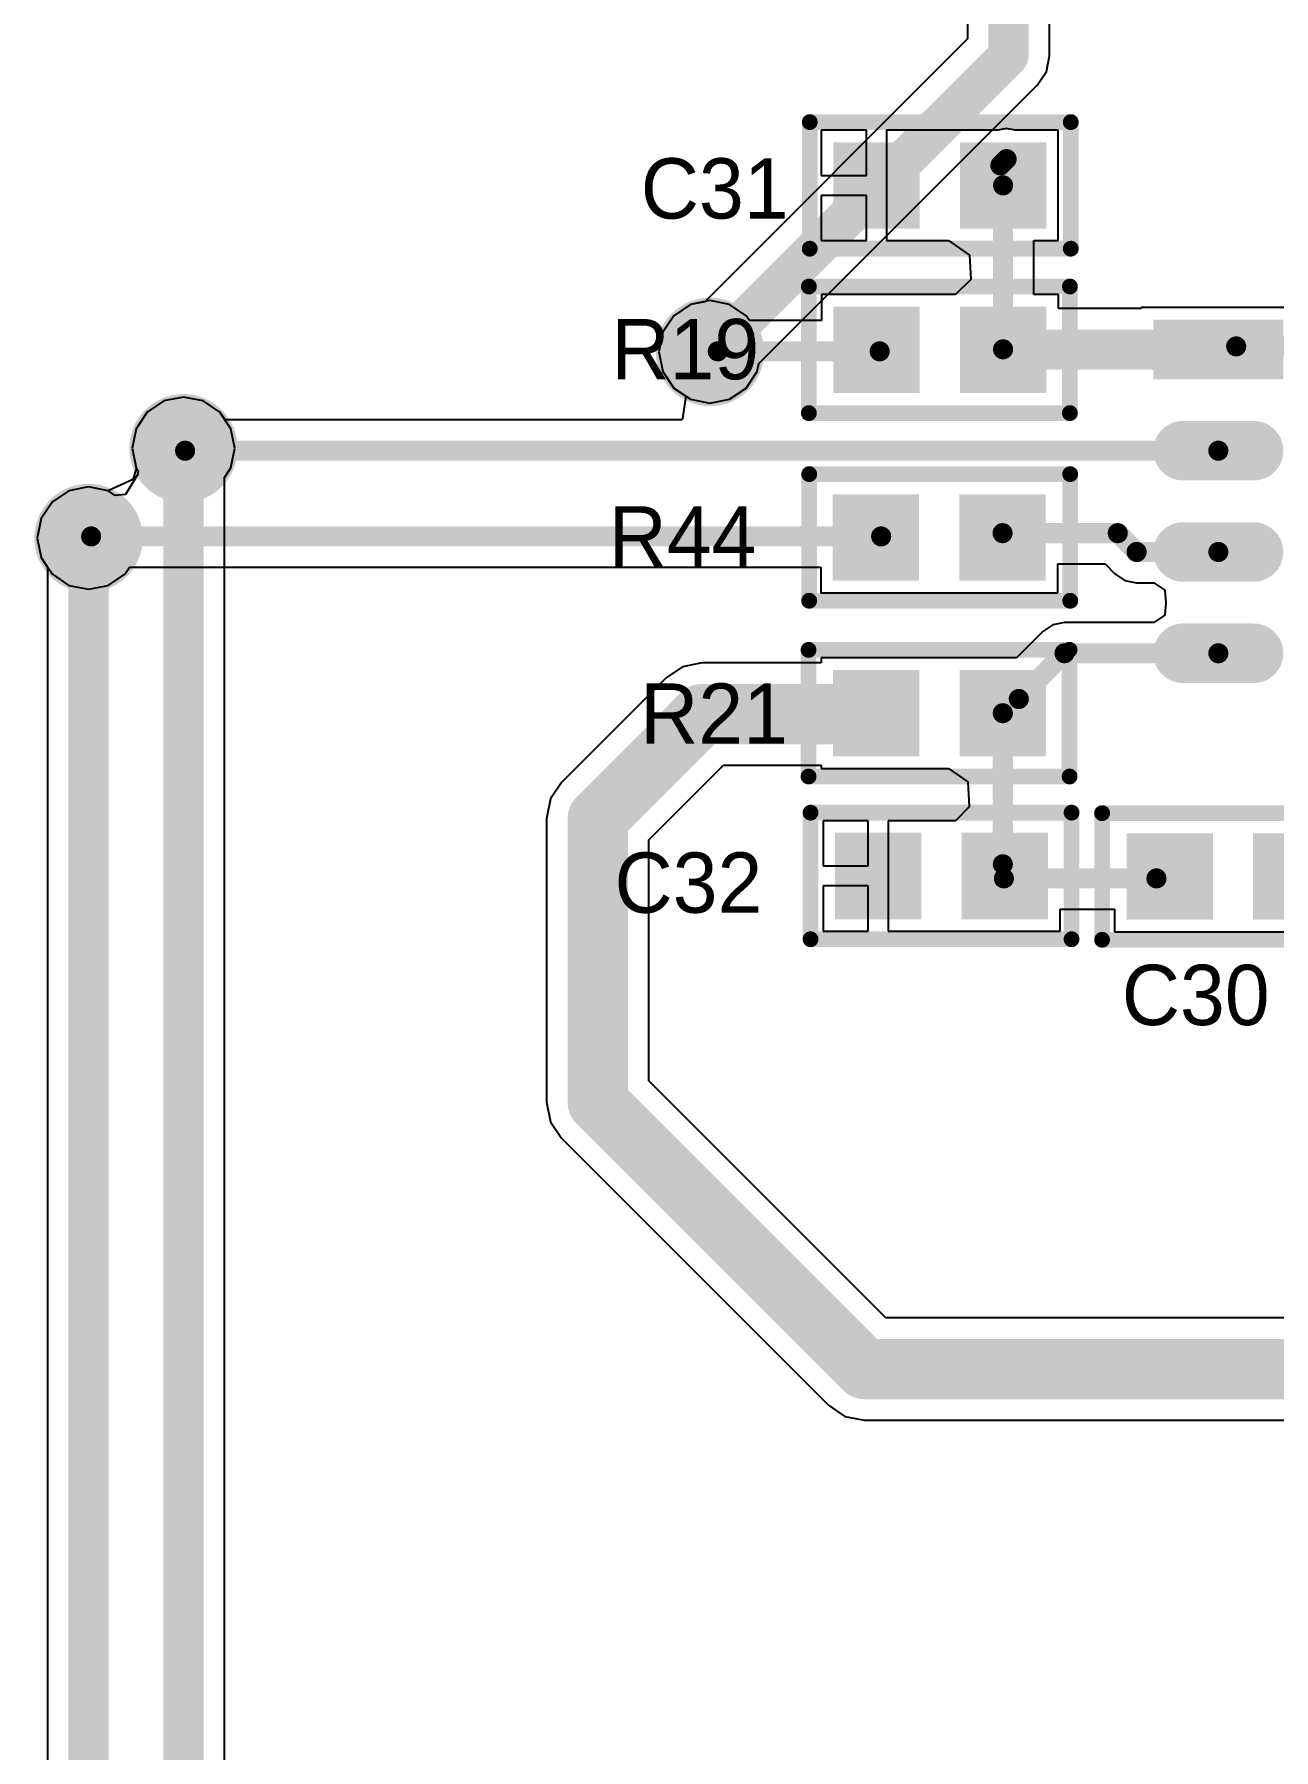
# Model space of a CAD drawing. Header units: millimetres. Extents: x 6.83 to 16.18, y 4.59 to 12.3.
# Drawn here: x 7.528 to 8.145, y 8.286 to 9.139 of the extents above; entities that cross this region are included whole.
import ezdxf

# ---------------------------------------------------------------- set-up
doc = ezdxf.new("R2010")
doc.units = ezdxf.units.MM
doc.header["$MEASUREMENT"] = 0
for name, color, linetype in [('BottomLayer', 5, 'Continuous'), ('BottomSolder', 6, 'Continuous'), ('InternalPlane1', 76, 'Continuous'), ('InternalPlane2', 16, 'Continuous'), ('MultiLayer', 9, 'Continuous'), ('TopLayer', 1, 'Continuous'), ('TopOverlay', 2, 'Continuous'), ('TopPaste', 8, 'Continuous'), ('TopSolder', 216, 'Continuous'), ('ViaHoleLayer', 16, 'Continuous')]:
    doc.layers.add(name, color=color, linetype=linetype)

# ---------------------------------------------------------------- blocks, each defined once
blk = doc.blocks.new('0603_71')
at = {"layer": 'TopLayer'}
for points in [[(0.02175, -0.04726), (0.02175, -0.01226), (-0.01325, -0.04726), (-0.01325, -0.01226)], [(0.02175, -0.11026), (0.02175, -0.07526), (-0.01325, -0.11026), (-0.01325, -0.07526)]]:
    blk.add_solid(points, dxfattribs=at)
at = {"layer": 'TopOverlay', "const_width": 0.00787}
for points in [[(-0.02724, -0.12598), (-0.02724, 0.00394)], [(0.03575, 0.00394), (-0.02724, 0.00394)], [(0.03575, -0.12598), (0.03575, 0.00394)], [(0.03575, -0.12598), (-0.02724, -0.12598)]]:
    blk.add_lwpolyline(points, dxfattribs=at)
at = {"layer": 'TopOverlay', "const_width": 0.00394}
for points in [[(-0.02921, 0.00394, 1), (-0.02528, 0.00394, 1)], [(-0.02921, 0.00394, 1), (-0.02528, 0.00394, 1)], [(0.03378, 0.00394, 1), (0.03772, 0.00394, 1)], [(0.03378, 0.00394, 1), (0.03772, 0.00394, 1)], [(-0.02921, -0.12598, 1), (-0.02528, -0.12598, 1)], [(-0.02921, -0.12598, 1), (-0.02528, -0.12598, 1)], [(0.03378, -0.12598, 1), (0.03772, -0.12598, 1)], [(0.03378, -0.12598, 1), (0.03772, -0.12598, 1)]]:
    blk.add_lwpolyline(points, format="xyb", close=True, dxfattribs=at)
at = {"layer": 'TopPaste'}
for points in [[(0.02175, -0.04726), (0.02175, -0.01226), (-0.01325, -0.04726), (-0.01325, -0.01226)], [(0.02175, -0.11026), (0.02175, -0.07526), (-0.01325, -0.11026), (-0.01325, -0.07526)]]:
    blk.add_solid(points, dxfattribs=at)
at = {"layer": 'TopSolder'}
for points in [[(0.02575, -0.05126), (0.02575, -0.00826), (-0.01725, -0.05126), (-0.01725, -0.00826)], [(0.02575, -0.11426), (0.02575, -0.07126), (-0.01725, -0.11426), (-0.01725, -0.07126)]]:
    blk.add_solid(points, dxfattribs=at)
blk = doc.blocks.new('SO_8N_133')
at = {"layer": 'TopLayer', "const_width": 0.02165}
for points in [[(0.07605, 0.13), (0.04102, 0.13)], [(-0.14048, 0.07961), (-0.17552, 0.07961)], [(0.07605, 0.07961), (0.04102, 0.07961)], [(-0.14048, 0.02921), (-0.17552, 0.02921)], [(0.07605, 0.02921), (0.04102, 0.02921)], [(-0.14048, -0.02118), (-0.17552, -0.02118)], [(0.07605, -0.02118), (0.04102, -0.02118)]]:
    blk.add_lwpolyline(points, dxfattribs=at)
at = {"layer": 'TopLayer', "const_width": 0.01083}
for points in [[(0.0356, 0.13, 1), (0.04643, 0.13, 1)], [(0.07064, 0.13, 1), (0.08147, 0.13, 1)], [(-0.18093, 0.07961, 1), (-0.17011, 0.07961, 1)], [(-0.14589, 0.07961, 1), (-0.13507, 0.07961, 1)], [(0.0356, 0.07961, 1), (0.04643, 0.07961, 1)], [(0.07064, 0.07961, 1), (0.08147, 0.07961, 1)], [(-0.18093, 0.02921, 1), (-0.17011, 0.02921, 1)], [(-0.14589, 0.02921, 1), (-0.13507, 0.02921, 1)], [(0.0356, 0.02921, 1), (0.04643, 0.02921, 1)], [(0.07064, 0.02921, 1), (0.08147, 0.02921, 1)], [(-0.18093, -0.02118, 1), (-0.17011, -0.02118, 1)], [(-0.14589, -0.02118, 1), (-0.13507, -0.02118, 1)], [(0.0356, -0.02118, 1), (0.04643, -0.02118, 1)], [(0.07064, -0.02118, 1), (0.08147, -0.02118, 1)]]:
    blk.add_lwpolyline(points, format="xyb", close=True, dxfattribs=at)
at = {"layer": 'TopLayer'}
blk.add_solid([(-0.18635, 0.11917), (-0.12965, 0.11917), (-0.18635, 0.14083), (-0.12965, 0.14083)], dxfattribs=at)
at = {"layer": 'TopOverlay', "const_width": 0.00787}
for points in [[(-0.09678, -0.04638), (-0.09678, 0.1552)], [(-0.09678, 0.1552), (-0.06233, 0.1552)], [(-0.03713, 0.1552), (-0.00268, 0.1552)], [(-0.00268, -0.04638), (-0.00268, 0.1552)], [(-0.09678, -0.04638), (-0.00268, -0.04638)]]:
    blk.add_lwpolyline(points, dxfattribs=at)
at = {"layer": 'TopOverlay', "const_width": 0.00394}
for points in [[(-0.09875, 0.1552, 1), (-0.09481, 0.1552, 1)], [(-0.09875, 0.1552, 1), (-0.09481, 0.1552, 1)], [(-0.0643, 0.1552, 1), (-0.06036, 0.1552, 1)], [(-0.0643, 0.1552, 1), (-0.06036, 0.1552, 1)], [(-0.0391, 0.1552, 1), (-0.03517, 0.1552, 1)], [(-0.0391, 0.1552, 1), (-0.03517, 0.1552, 1)], [(-0.00465, 0.1552, 1), (-0.00072, 0.1552, 1)], [(-0.00465, 0.1552, 1), (-0.00072, 0.1552, 1)], [(-0.09875, -0.04638, 1), (-0.09481, -0.04638, 1)], [(-0.09875, -0.04638, 1), (-0.09481, -0.04638, 1)], [(-0.00465, -0.04638, 1), (-0.00072, -0.04638, 1)], [(-0.00465, -0.04638, 1), (-0.00072, -0.04638, 1)]]:
    blk.add_lwpolyline(points, format="xyb", close=True, dxfattribs=at)
at = {"layer": 'TopOverlay', "const_width": 0.00787}
blk.add_lwpolyline([(-0.03713, 0.1552, -1), (-0.06233, 0.1552)], format="xyb", dxfattribs=at)
at = {"layer": 'TopPaste', "const_width": 0.02165}
for points in [[(0.07605, 0.13), (0.04102, 0.13)], [(-0.14048, 0.07961), (-0.17552, 0.07961)], [(0.07605, 0.07961), (0.04102, 0.07961)], [(-0.14048, 0.02921), (-0.17552, 0.02921)], [(0.07605, 0.02921), (0.04102, 0.02921)], [(-0.14048, -0.02118), (-0.17552, -0.02118)], [(0.07605, -0.02118), (0.04102, -0.02118)]]:
    blk.add_lwpolyline(points, dxfattribs=at)
at = {"layer": 'TopPaste', "const_width": 0.01083}
for points in [[(0.0356, 0.13, 1), (0.04643, 0.13, 1)], [(0.07064, 0.13, 1), (0.08147, 0.13, 1)], [(-0.18093, 0.07961, 1), (-0.17011, 0.07961, 1)], [(-0.14589, 0.07961, 1), (-0.13507, 0.07961, 1)], [(0.0356, 0.07961, 1), (0.04643, 0.07961, 1)], [(0.07064, 0.07961, 1), (0.08147, 0.07961, 1)], [(-0.18093, 0.02921, 1), (-0.17011, 0.02921, 1)], [(-0.14589, 0.02921, 1), (-0.13507, 0.02921, 1)], [(0.0356, 0.02921, 1), (0.04643, 0.02921, 1)], [(0.07064, 0.02921, 1), (0.08147, 0.02921, 1)], [(-0.18093, -0.02118, 1), (-0.17011, -0.02118, 1)], [(-0.14589, -0.02118, 1), (-0.13507, -0.02118, 1)], [(0.0356, -0.02118, 1), (0.04643, -0.02118, 1)], [(0.07064, -0.02118, 1), (0.08147, -0.02118, 1)]]:
    blk.add_lwpolyline(points, format="xyb", close=True, dxfattribs=at)
at = {"layer": 'TopPaste'}
blk.add_solid([(-0.18635, 0.11917), (-0.12965, 0.11917), (-0.18635, 0.14083), (-0.12965, 0.14083)], dxfattribs=at)
at = {"layer": 'TopSolder', "const_width": 0.02965}
for points in [[(0.07605, 0.13), (0.04102, 0.13)], [(-0.14048, 0.07961), (-0.17552, 0.07961)], [(0.07605, 0.07961), (0.04102, 0.07961)], [(-0.14048, 0.02921), (-0.17552, 0.02921)], [(0.07605, 0.02921), (0.04102, 0.02921)], [(-0.14048, -0.02118), (-0.17552, -0.02118)], [(0.07605, -0.02118), (0.04102, -0.02118)]]:
    blk.add_lwpolyline(points, dxfattribs=at)
at = {"layer": 'TopSolder', "const_width": 0.01483}
for points in [[(0.0336, 0.13, 1), (0.04843, 0.13, 1)], [(0.06864, 0.13, 1), (0.08347, 0.13, 1)], [(-0.18293, 0.07961, 1), (-0.16811, 0.07961, 1)], [(-0.14789, 0.07961, 1), (-0.13307, 0.07961, 1)], [(0.0336, 0.07961, 1), (0.04843, 0.07961, 1)], [(0.06864, 0.07961, 1), (0.08347, 0.07961, 1)], [(-0.18293, 0.02921, 1), (-0.16811, 0.02921, 1)], [(-0.14789, 0.02921, 1), (-0.13307, 0.02921, 1)], [(0.0336, 0.02921, 1), (0.04843, 0.02921, 1)], [(0.06864, 0.02921, 1), (0.08347, 0.02921, 1)], [(-0.18293, -0.02118, 1), (-0.16811, -0.02118, 1)], [(-0.14789, -0.02118, 1), (-0.13307, -0.02118, 1)], [(0.0336, -0.02118, 1), (0.04843, -0.02118, 1)], [(0.06864, -0.02118, 1), (0.08347, -0.02118, 1)]]:
    blk.add_lwpolyline(points, format="xyb", close=True, dxfattribs=at)
at = {"layer": 'TopSolder'}
blk.add_solid([(-0.19035, 0.11517), (-0.12565, 0.11517), (-0.19035, 0.14483), (-0.12565, 0.14483)], dxfattribs=at)
blk = doc.blocks.new('0603_141')
at = {"layer": 'TopLayer'}
for points in [[(0.02175, -0.04726), (0.02175, -0.01226), (-0.01325, -0.04726), (-0.01325, -0.01226)], [(0.02175, -0.11026), (0.02175, -0.07526), (-0.01325, -0.11026), (-0.01325, -0.07526)]]:
    blk.add_solid(points, dxfattribs=at)
at = {"layer": 'TopOverlay', "const_width": 0.00787}
for points in [[(-0.02724, 0.00394), (-0.02724, -0.12598)], [(-0.02724, 0.00394), (0.03575, 0.00394)], [(0.03575, 0.00394), (0.03575, -0.12598)], [(-0.02724, -0.12598), (0.03575, -0.12598)]]:
    blk.add_lwpolyline(points, dxfattribs=at)
at = {"layer": 'TopOverlay', "const_width": 0.00394}
for points in [[(-0.02921, 0.00394, 1), (-0.02528, 0.00394, 1)], [(-0.02921, 0.00394, 1), (-0.02528, 0.00394, 1)], [(0.03378, 0.00394, 1), (0.03772, 0.00394, 1)], [(0.03378, 0.00394, 1), (0.03772, 0.00394, 1)], [(-0.02921, -0.12598, 1), (-0.02528, -0.12598, 1)], [(-0.02921, -0.12598, 1), (-0.02528, -0.12598, 1)], [(0.03378, -0.12598, 1), (0.03772, -0.12598, 1)], [(0.03378, -0.12598, 1), (0.03772, -0.12598, 1)]]:
    blk.add_lwpolyline(points, format="xyb", close=True, dxfattribs=at)
at = {"layer": 'TopPaste'}
for points in [[(0.02175, -0.04726), (0.02175, -0.01226), (-0.01325, -0.04726), (-0.01325, -0.01226)], [(0.02175, -0.11026), (0.02175, -0.07526), (-0.01325, -0.11026), (-0.01325, -0.07526)]]:
    blk.add_solid(points, dxfattribs=at)
at = {"layer": 'TopSolder'}
for points in [[(0.02575, -0.05126), (0.02575, -0.00826), (-0.01725, -0.05126), (-0.01725, -0.00826)], [(0.02575, -0.11426), (0.02575, -0.07126), (-0.01725, -0.11426), (-0.01725, -0.07126)]]:
    blk.add_solid(points, dxfattribs=at)
blk = doc.blocks.new('0603_142')
at = {"layer": 'TopLayer'}
for points in [[(0.02175, -0.04726), (0.02175, -0.01226), (-0.01325, -0.04726), (-0.01325, -0.01226)], [(0.02175, -0.11026), (0.02175, -0.07526), (-0.01325, -0.11026), (-0.01325, -0.07526)]]:
    blk.add_solid(points, dxfattribs=at)
at = {"layer": 'TopOverlay', "const_width": 0.00787}
for points in [[(-0.02724, 0.00394), (-0.02724, -0.12598)], [(-0.02724, 0.00394), (0.03575, 0.00394)], [(0.03575, 0.00394), (0.03575, -0.12598)], [(-0.02724, -0.12598), (0.03575, -0.12598)]]:
    blk.add_lwpolyline(points, dxfattribs=at)
at = {"layer": 'TopOverlay', "const_width": 0.00394}
for points in [[(-0.02921, 0.00394, 1), (-0.02528, 0.00394, 1)], [(-0.02921, 0.00394, 1), (-0.02528, 0.00394, 1)], [(0.03378, 0.00394, 1), (0.03772, 0.00394, 1)], [(0.03378, 0.00394, 1), (0.03772, 0.00394, 1)], [(-0.02921, -0.12598, 1), (-0.02528, -0.12598, 1)], [(-0.02921, -0.12598, 1), (-0.02528, -0.12598, 1)], [(0.03378, -0.12598, 1), (0.03772, -0.12598, 1)], [(0.03378, -0.12598, 1), (0.03772, -0.12598, 1)]]:
    blk.add_lwpolyline(points, format="xyb", close=True, dxfattribs=at)
at = {"layer": 'TopPaste'}
for points in [[(0.02175, -0.04726), (0.02175, -0.01226), (-0.01325, -0.04726), (-0.01325, -0.01226)], [(0.02175, -0.11026), (0.02175, -0.07526), (-0.01325, -0.11026), (-0.01325, -0.07526)]]:
    blk.add_solid(points, dxfattribs=at)
at = {"layer": 'TopSolder'}
for points in [[(0.02575, -0.05126), (0.02575, -0.00826), (-0.01725, -0.05126), (-0.01725, -0.00826)], [(0.02575, -0.11426), (0.02575, -0.07126), (-0.01725, -0.11426), (-0.01725, -0.07126)]]:
    blk.add_solid(points, dxfattribs=at)
blk = doc.blocks.new('0603_190')
at = {"layer": 'TopLayer'}
for points in [[(0.02175, -0.04726), (0.02175, -0.01226), (-0.01325, -0.04726), (-0.01325, -0.01226)], [(0.02175, -0.11026), (0.02175, -0.07526), (-0.01325, -0.11026), (-0.01325, -0.07526)]]:
    blk.add_solid(points, dxfattribs=at)
at = {"layer": 'TopOverlay', "const_width": 0.00787}
for points in [[(-0.02724, 0.00394), (-0.02724, -0.12598)], [(-0.02724, 0.00394), (0.03575, 0.00394)], [(0.03575, 0.00394), (0.03575, -0.12598)], [(-0.02724, -0.12598), (0.03575, -0.12598)]]:
    blk.add_lwpolyline(points, dxfattribs=at)
at = {"layer": 'TopOverlay', "const_width": 0.00394}
for points in [[(-0.02921, 0.00394, 1), (-0.02528, 0.00394, 1)], [(-0.02921, 0.00394, 1), (-0.02528, 0.00394, 1)], [(0.03378, 0.00394, 1), (0.03772, 0.00394, 1)], [(0.03378, 0.00394, 1), (0.03772, 0.00394, 1)], [(-0.02921, -0.12598, 1), (-0.02528, -0.12598, 1)], [(-0.02921, -0.12598, 1), (-0.02528, -0.12598, 1)], [(0.03378, -0.12598, 1), (0.03772, -0.12598, 1)], [(0.03378, -0.12598, 1), (0.03772, -0.12598, 1)]]:
    blk.add_lwpolyline(points, format="xyb", close=True, dxfattribs=at)
at = {"layer": 'TopPaste'}
for points in [[(0.02175, -0.04726), (0.02175, -0.01226), (-0.01325, -0.04726), (-0.01325, -0.01226)], [(0.02175, -0.11026), (0.02175, -0.07526), (-0.01325, -0.11026), (-0.01325, -0.07526)]]:
    blk.add_solid(points, dxfattribs=at)
at = {"layer": 'TopSolder'}
for points in [[(0.02575, -0.05126), (0.02575, -0.00826), (-0.01725, -0.05126), (-0.01725, -0.00826)], [(0.02575, -0.11426), (0.02575, -0.07126), (-0.01725, -0.11426), (-0.01725, -0.07126)]]:
    blk.add_solid(points, dxfattribs=at)
blk = doc.blocks.new('0603_191')
at = {"layer": 'TopLayer'}
for points in [[(0.02175, -0.04726), (0.02175, -0.01226), (-0.01325, -0.04726), (-0.01325, -0.01226)], [(0.02175, -0.11026), (0.02175, -0.07526), (-0.01325, -0.11026), (-0.01325, -0.07526)]]:
    blk.add_solid(points, dxfattribs=at)
at = {"layer": 'TopOverlay', "const_width": 0.00787}
for points in [[(-0.02724, -0.12598), (-0.02724, 0.00394)], [(0.03575, 0.00394), (-0.02724, 0.00394)], [(0.03575, -0.12598), (0.03575, 0.00394)], [(0.03575, -0.12598), (-0.02724, -0.12598)]]:
    blk.add_lwpolyline(points, dxfattribs=at)
at = {"layer": 'TopOverlay', "const_width": 0.00394}
for points in [[(-0.02921, 0.00394, 1), (-0.02528, 0.00394, 1)], [(-0.02921, 0.00394, 1), (-0.02528, 0.00394, 1)], [(0.03378, 0.00394, 1), (0.03772, 0.00394, 1)], [(0.03378, 0.00394, 1), (0.03772, 0.00394, 1)], [(-0.02921, -0.12598, 1), (-0.02528, -0.12598, 1)], [(-0.02921, -0.12598, 1), (-0.02528, -0.12598, 1)], [(0.03378, -0.12598, 1), (0.03772, -0.12598, 1)], [(0.03378, -0.12598, 1), (0.03772, -0.12598, 1)]]:
    blk.add_lwpolyline(points, format="xyb", close=True, dxfattribs=at)
at = {"layer": 'TopPaste'}
for points in [[(0.02175, -0.04726), (0.02175, -0.01226), (-0.01325, -0.04726), (-0.01325, -0.01226)], [(0.02175, -0.11026), (0.02175, -0.07526), (-0.01325, -0.11026), (-0.01325, -0.07526)]]:
    blk.add_solid(points, dxfattribs=at)
at = {"layer": 'TopSolder'}
for points in [[(0.02575, -0.05126), (0.02575, -0.00826), (-0.01725, -0.05126), (-0.01725, -0.00826)], [(0.02575, -0.11426), (0.02575, -0.07126), (-0.01725, -0.11426), (-0.01725, -0.07126)]]:
    blk.add_solid(points, dxfattribs=at)
blk = doc.blocks.new('0603_192')
at = {"layer": 'TopLayer'}
for points in [[(0.02175, -0.04726), (0.02175, -0.01226), (-0.01325, -0.04726), (-0.01325, -0.01226)], [(0.02175, -0.11026), (0.02175, -0.07526), (-0.01325, -0.11026), (-0.01325, -0.07526)]]:
    blk.add_solid(points, dxfattribs=at)
at = {"layer": 'TopOverlay', "const_width": 0.00787}
for points in [[(-0.02724, 0.00394), (-0.02724, -0.12598)], [(-0.02724, 0.00394), (0.03575, 0.00394)], [(0.03575, 0.00394), (0.03575, -0.12598)], [(-0.02724, -0.12598), (0.03575, -0.12598)]]:
    blk.add_lwpolyline(points, dxfattribs=at)
at = {"layer": 'TopOverlay', "const_width": 0.00394}
for points in [[(-0.02921, 0.00394, 1), (-0.02528, 0.00394, 1)], [(-0.02921, 0.00394, 1), (-0.02528, 0.00394, 1)], [(0.03378, 0.00394, 1), (0.03772, 0.00394, 1)], [(0.03378, 0.00394, 1), (0.03772, 0.00394, 1)], [(-0.02921, -0.12598, 1), (-0.02528, -0.12598, 1)], [(-0.02921, -0.12598, 1), (-0.02528, -0.12598, 1)], [(0.03378, -0.12598, 1), (0.03772, -0.12598, 1)], [(0.03378, -0.12598, 1), (0.03772, -0.12598, 1)]]:
    blk.add_lwpolyline(points, format="xyb", close=True, dxfattribs=at)
at = {"layer": 'TopPaste'}
for points in [[(0.02175, -0.04726), (0.02175, -0.01226), (-0.01325, -0.04726), (-0.01325, -0.01226)], [(0.02175, -0.11026), (0.02175, -0.07526), (-0.01325, -0.11026), (-0.01325, -0.07526)]]:
    blk.add_solid(points, dxfattribs=at)
at = {"layer": 'TopSolder'}
for points in [[(0.02575, -0.05126), (0.02575, -0.00826), (-0.01725, -0.05126), (-0.01725, -0.00826)], [(0.02575, -0.11426), (0.02575, -0.07126), (-0.01725, -0.11426), (-0.01725, -0.07126)]]:
    blk.add_solid(points, dxfattribs=at)

msp = doc.modelspace()

# ---------------------------------------------------------------- linework, layer by layer
at = {"layer": 'BottomLayer'}
for p, q in [((7.99226, 9.5237), (7.99226, 9.13704)), ((8.03304, 9.12859), (8.03304, 9.5237)), ((7.99226, 9.13704), (7.86148, 9.00625)), ((8.03149, 9.12079), (8.03304, 9.12859)), ((8.02707, 9.11417), (8.03149, 9.12079)), ((7.88841, 8.97551), (8.02707, 9.11417)), ((7.85431, 9.00483), (7.84604, 8.9993)), ((7.86148, 9.00625), (7.85431, 9.00483)), ((7.84604, 8.9993), (7.84052, 8.99103)), ((7.84052, 8.99103), (7.83858, 8.98128)), ((7.83858, 8.98128), (7.84052, 8.97153)), ((7.84052, 8.97153), (7.84604, 8.96326)), ((7.88209, 8.96326), (7.88762, 8.97153)), ((7.88762, 8.97153), (7.88841, 8.97551)), ((7.84604, 8.96326), (7.85431, 8.95773)), ((7.87382, 8.95773), (7.88209, 8.96326)), ((7.59226, 8.95687), (7.584, 8.95134)), ((7.60202, 8.95881), (7.59226, 8.95687)), ((7.61177, 8.95687), (7.60202, 8.95881)), ((7.62004, 8.95134), (7.61177, 8.95687)), ((7.85431, 8.95773), (7.86407, 8.95579)), ((7.86407, 8.95579), (7.87382, 8.95773)), ((7.584, 8.95134), (7.57847, 8.94307)), ((7.62557, 8.94307), (7.62004, 8.95134)), ((7.57847, 8.94307), (7.57653, 8.93332)), ((7.62751, 8.93332), (7.62557, 8.94307)), ((7.57653, 8.93332), (7.57847, 8.92357)), ((7.62557, 8.92357), (7.62751, 8.93332)), ((7.57862, 8.92335), (7.57686, 8.91776)), ((7.57847, 8.92357), (7.57862, 8.92335)), ((7.62241, 8.91884), (7.62557, 8.92357)), ((7.545, 8.91221), (7.53673, 8.90669)), ((7.55475, 8.91415), (7.545, 8.91221)), ((7.56451, 8.91221), (7.55475, 8.91415)), ((7.57686, 8.91776), (7.56451, 8.91221)), ((7.62241, 7.76395), (7.62241, 8.91884)), ((7.53673, 8.90669), (7.5312, 8.89842)), ((7.5312, 8.89842), (7.52926, 8.88866)), ((7.52926, 8.88866), (7.5312, 8.87891)), ((7.5312, 8.87891), (7.53436, 8.87418)), ((7.53436, 8.87418), (7.53436, 6.40373))]:
    msp.add_line(p, q, dxfattribs=at)
at = {"layer": 'BottomLayer', "const_width": 0.02}
for points in [[(8.01265, 9.12859), (8.01265, 9.55788)], [(7.86628, 8.98222), (8.01265, 9.12859)], [(7.60202, 6.28046), (7.60202, 8.93332)], [(7.55475, 6.38981), (7.55475, 8.88866)]]:
    msp.add_lwpolyline(points, dxfattribs=at)
at = {"layer": 'BottomLayer'}
for points, const_width in [([(8.00765, 9.12859, 1), (8.01765, 9.12859, 1)], 0.01), ([(8.00765, 9.12859, 1), (8.01765, 9.12859, 1)], 0.01), ([(7.85657, 8.98128, 1), (7.87157, 8.98128, 1)], 0.015), ([(7.86128, 8.98222, 1), (7.87128, 8.98222, 1)], 0.01), ([(7.59452, 8.93332, 1), (7.60952, 8.93332, 1)], 0.015), ([(7.59702, 8.93332, 1), (7.60702, 8.93332, 1)], 0.01), ([(7.54725, 8.88866, 1), (7.56225, 8.88866, 1)], 0.015), ([(7.54975, 8.88866, 1), (7.55975, 8.88866, 1)], 0.01)]:
    msp.add_lwpolyline(points, format="xyb", close=True, dxfattribs=dict(at, const_width=const_width))
at = {"layer": 'BottomSolder', "const_width": 0.019}
for points in [[(7.85457, 8.98128, 1), (7.87357, 8.98128, 1)], [(7.59252, 8.93332, 1), (7.61152, 8.93332, 1)], [(7.54525, 8.88866, 1), (7.56425, 8.88866, 1)]]:
    msp.add_lwpolyline(points, format="xyb", close=True, dxfattribs=at)
at = {"layer": 'InternalPlane1', "const_width": 0.027}
for points in [[(7.85057, 8.98128, 1), (7.87757, 8.98128, 1)], [(7.58852, 8.93332, 1), (7.61552, 8.93332, 1)], [(7.54125, 8.88866, 1), (7.56825, 8.88866, 1)]]:
    msp.add_lwpolyline(points, format="xyb", close=True, dxfattribs=at)
at = {"layer": 'InternalPlane2', "const_width": 0.027}
for points in [[(7.85057, 8.98128, 1), (7.87757, 8.98128, 1)], [(7.58852, 8.93332, 1), (7.61552, 8.93332, 1)], [(7.54125, 8.88866, 1), (7.56825, 8.88866, 1)]]:
    msp.add_lwpolyline(points, format="xyb", close=True, dxfattribs=at)
at = {"layer": 'MultiLayer', "const_width": 0.015}
for points in [[(7.85657, 8.98128, 1), (7.87157, 8.98128, 1)], [(7.59452, 8.93332, 1), (7.60952, 8.93332, 1)], [(7.54725, 8.88866, 1), (7.56225, 8.88866, 1)]]:
    msp.add_lwpolyline(points, format="xyb", close=True, dxfattribs=at)
at = {"layer": 'TopLayer'}
for p, q in [((7.94196, 9.09162), (7.91946, 9.09162)), ((7.91946, 9.09162), (7.91946, 9.06912)), ((7.94196, 9.06912), (7.94196, 9.09162)), ((7.97064, 9.09162), (7.95196, 9.09162)), ((7.95196, 9.09162), (7.95196, 9.06412)), ((7.97446, 9.09162), (7.97064, 9.09162)), ((8.0074, 9.09162), (7.97446, 9.09162)), ((8.01171, 9.09248), (8.0074, 9.09162)), ((8.01603, 9.09162), (8.01171, 9.09248)), ((8.03745, 9.09162), (8.01603, 9.09162)), ((8.03745, 9.03662), (8.03745, 9.09162)), ((7.91946, 9.06912), (7.94196, 9.06912)), ((7.94196, 9.05912), (7.91946, 9.05912)), ((7.91946, 9.05912), (7.91946, 9.03662)), ((7.94196, 9.03662), (7.94196, 9.05912)), ((7.95196, 9.06412), (7.95196, 9.03662)), ((7.91946, 9.03662), (7.94196, 9.03662)), ((7.95196, 9.03662), (7.97064, 9.03662)), ((7.97064, 9.03662), (7.98285, 9.03662)), ((7.98285, 9.03662), (7.9932, 9.02937)), ((8.02524, 9.00981), (8.02524, 9.03662)), ((8.02524, 9.03662), (8.03745, 9.03662)), ((7.9932, 9.02937), (7.99385, 9.01736)), ((7.99385, 9.01736), (7.9863, 9.00981)), ((7.85431, 9.00483), (7.84604, 8.9993)), ((7.86407, 9.00677), (7.85431, 9.00483)), ((7.87382, 9.00483), (7.86407, 9.00677)), ((7.88209, 8.9993), (7.87382, 9.00483)), ((7.97068, 9.00981), (7.9195, 9.00981)), ((7.9195, 9.00981), (7.9195, 8.99685)), ((7.9745, 9.00981), (7.97068, 9.00981)), ((7.9863, 9.00981), (7.9745, 9.00981)), ((8.03749, 9.00981), (8.02524, 9.00981)), ((8.03749, 9.00279), (8.03749, 9.00981)), ((7.84604, 8.9993), (7.84052, 8.99103)), ((7.88373, 8.99685), (7.88209, 8.9993)), ((7.9195, 8.99685), (7.88373, 8.99685)), ((8.07876, 9.00279), (8.03749, 9.00279)), ((8.15545, 9.00333), (8.07876, 9.00333)), ((8.07876, 9.00333), (8.07876, 9.00279)), ((7.84052, 8.99103), (7.83858, 8.98128)), ((7.83858, 8.98128), (7.84052, 8.97153)), ((7.84052, 8.97153), (7.84604, 8.96326)), ((7.84604, 8.96326), (7.85209, 8.95922)), ((7.59226, 8.95687), (7.584, 8.95134)), ((7.60202, 8.95881), (7.59226, 8.95687)), ((7.61177, 8.95687), (7.60202, 8.95881)), ((7.62004, 8.95134), (7.61177, 8.95687)), ((7.85209, 8.95922), (7.85039, 8.94806)), ((7.584, 8.95134), (7.57847, 8.94307)), ((7.62268, 8.9474), (7.62004, 8.95134)), ((7.85013, 8.9474), (7.62268, 8.9474)), ((7.85039, 8.94806), (7.85013, 8.9474)), ((7.57847, 8.94307), (7.57653, 8.93332)), ((7.57653, 8.93332), (7.57847, 8.92357)), ((7.57919, 8.92014), (7.57316, 8.91025)), ((7.57847, 8.92357), (7.57947, 8.92207)), ((7.57947, 8.92207), (7.57919, 8.92014)), ((7.545, 8.91221), (7.53673, 8.90669)), ((7.55475, 8.91415), (7.545, 8.91221)), ((7.56451, 8.91221), (7.55475, 8.91415)), ((7.56801, 8.90987), (7.56451, 8.91221)), ((7.53673, 8.90669), (7.5312, 8.89842)), ((7.57316, 8.91025), (7.56801, 8.90987)), ((7.5312, 8.89842), (7.52926, 8.88866)), ((7.52926, 8.88866), (7.5312, 8.87891)), ((7.5312, 8.87891), (7.53673, 8.87064)), ((7.53673, 8.87064), (7.545, 8.86511)), ((7.56451, 8.86511), (7.57278, 8.87064)), ((7.57278, 8.87064), (7.57513, 8.87416)), ((7.57513, 8.87416), (7.91917, 8.87416)), ((7.91917, 8.87416), (7.91917, 8.86145)), ((8.03716, 8.86145), (8.03716, 8.87578)), ((8.03716, 8.87578), (8.0607, 8.87578)), ((8.0607, 8.87578), (8.06558, 8.8709)), ((8.06558, 8.8709), (8.07054, 8.86759)), ((7.545, 8.86511), (7.55475, 8.86317)), ((7.55475, 8.86317), (7.56451, 8.86511)), ((7.91917, 8.86145), (7.97035, 8.86145)), ((7.97035, 8.86145), (7.98216, 8.86145)), ((7.98216, 8.86145), (7.98598, 8.86145)), ((7.98598, 8.86145), (8.03716, 8.86145)), ((8.07054, 8.86759), (8.0764, 8.86642)), ((8.0764, 8.86642), (8.08498, 8.86642)), ((8.08498, 8.86642), (8.09043, 8.86278)), ((8.09043, 8.86278), (8.09102, 8.85652)), ((8.09102, 8.85652), (8.09043, 8.85026)), ((8.03468, 8.84545), (8.02972, 8.84214)), ((8.04053, 8.84662), (8.03468, 8.84545)), ((8.08498, 8.84662), (8.04053, 8.84662)), ((8.09043, 8.85026), (8.08498, 8.84662)), ((8.02972, 8.84214), (8.01658, 8.829)), ((7.86021, 8.82656), (7.85045, 8.82462)), ((7.91934, 8.82656), (7.86021, 8.82656)), ((7.97052, 8.829), (7.91934, 8.829)), ((7.91934, 8.829), (7.91934, 8.82656)), ((7.97434, 8.829), (7.97052, 8.829)), ((7.98615, 8.829), (7.97434, 8.829)), ((8.01658, 8.829), (7.98615, 8.829)), ((7.84218, 8.8191), (7.79017, 8.76708)), ((7.85045, 8.82462), (7.84218, 8.8191)), ((7.83368, 8.7385), (7.87076, 8.77558)), ((7.87076, 8.77558), (7.91934, 8.77558)), ((7.91934, 8.77558), (7.91934, 8.774)), ((7.79017, 8.76708), (7.78464, 8.75881)), ((7.91934, 8.774), (7.97052, 8.774)), ((7.97052, 8.774), (7.98273, 8.774)), ((7.98273, 8.774), (7.99234, 8.76727)), ((7.99234, 8.76727), (7.99306, 8.75488)), ((7.78464, 8.75881), (7.7827, 8.74906)), ((7.7827, 8.74906), (7.7827, 8.60799)), ((7.99306, 8.75488), (7.98619, 8.74802)), ((7.94283, 8.74802), (7.92033, 8.74802)), ((7.92033, 8.74802), (7.92033, 8.72552)), ((7.94283, 8.72552), (7.94283, 8.74802)), ((7.97151, 8.74802), (7.95283, 8.74802)), ((7.95283, 8.74802), (7.95283, 8.72052)), ((7.97533, 8.74802), (7.97151, 8.74802)), ((7.98619, 8.74802), (7.97533, 8.74802)), ((7.83368, 8.61855), (7.83368, 8.7385)), ((7.92033, 8.72552), (7.94283, 8.72552)), ((7.94283, 8.71552), (7.92033, 8.71552)), ((7.92033, 8.71552), (7.92033, 8.69302)), ((7.94283, 8.69302), (7.94283, 8.71552)), ((7.95283, 8.72052), (7.95283, 8.69302)), ((8.03832, 8.69302), (8.03832, 8.70401)), ((8.03832, 8.70401), (8.06544, 8.70401)), ((8.06544, 8.70401), (8.06544, 8.69275)), ((7.92033, 8.69302), (7.94283, 8.69302)), ((7.95283, 8.69302), (7.97151, 8.69302)), ((7.97151, 8.69302), (7.98332, 8.69302)), ((7.98332, 8.69302), (7.98714, 8.69302)), ((7.98714, 8.69302), (8.03832, 8.69302)), ((8.06544, 8.69275), (8.11662, 8.69275)), ((8.11662, 8.69275), (8.12843, 8.69275)), ((8.12843, 8.69275), (8.13225, 8.69275)), ((8.13225, 8.69275), (8.18343, 8.69275)), ((7.95158, 8.50065), (7.83368, 8.61855)), ((7.7827, 8.60799), (7.78464, 8.59823)), ((7.78464, 8.59823), (7.79017, 8.58997)), ((7.79017, 8.58997), (7.923, 8.45713)), ((8.93176, 8.50065), (7.95158, 8.50065)), ((7.923, 8.45713), (7.93127, 8.45161)), ((7.93127, 8.45161), (7.94102, 8.44967)), ((7.94102, 8.44967), (8.93299, 8.44967))]:
    msp.add_line(p, q, dxfattribs=at)
for points, const_width in [([(8.0086, 9.07408), (8.01171, 9.07719)], 0.01), ([(8.00995, 8.98256), (8.00995, 9.06412)], 0.01), ([(8.00913, 8.9824), (8.12651, 8.9824)], 0.02), ([(8.12598, 8.98401), (8.16734, 8.98401)], 0.01), ([(7.86794, 8.98155), (7.94853, 8.98155)], 0.01), ([(7.60282, 8.93211), (8.1171, 8.93211)], 0.01), ([(7.55604, 8.88946), (7.94927, 8.88946)], 0.01), ([(8.00969, 8.89108), (8.06704, 8.89108)], 0.01), ([(8.06704, 8.89108), (8.0764, 8.88172)], 0.01), ([(8.0764, 8.88172), (8.1171, 8.88172)], 0.01), ([(8.01778, 8.80857), (8.04053, 8.83132)], 0.01), ([(8.04053, 8.83132), (8.1171, 8.83132)], 0.01), ([(7.80819, 8.74906), (7.86021, 8.80107)], 0.03), ([(7.86021, 8.80107), (7.9398, 8.80107)], 0.03), ([(8.00983, 8.72633), (8.00983, 8.8015)], 0.01), ([(7.80819, 8.60799), (7.80819, 8.74906)], 0.03), ([(8.01035, 8.7193), (8.0863, 8.7193)], 0.01), ([(7.80819, 8.60799), (7.94102, 8.47516)], 0.03), ([(7.94102, 8.47516), (8.95323, 8.47516)], 0.03)]:
    msp.add_lwpolyline(points, dxfattribs=dict(at, const_width=const_width))
for points, const_width in [([(8.00921, 9.07719, 1), (8.01421, 9.07719, 1)], 0.005), ([(8.0061, 9.07408, 1), (8.0111, 9.07408, 1)], 0.005), ([(8.00745, 9.06412, 1), (8.01245, 9.06412, 1)], 0.005), ([(7.85657, 8.98128, 1), (7.87157, 8.98128, 1)], 0.015), ([(8.00413, 8.9824, 1), (8.01413, 8.9824, 1)], 0.01), ([(8.12151, 8.9824, 1), (8.13151, 8.9824, 1)], 0.01), ([(8.12348, 8.98401, 1), (8.12848, 8.98401, 1)], 0.005), ([(7.86544, 8.98155, 1), (7.87044, 8.98155, 1)], 0.005), ([(7.94603, 8.98155, 1), (7.95103, 8.98155, 1)], 0.005), ([(8.00745, 8.98256, 1), (8.01245, 8.98256, 1)], 0.005), ([(7.59452, 8.93332, 1), (7.60952, 8.93332, 1)], 0.015), ([(7.60032, 8.93211, 1), (7.60532, 8.93211, 1)], 0.005), ([(8.1146, 8.93211, 1), (8.1196, 8.93211, 1)], 0.005), ([(7.54725, 8.88866, 1), (7.56225, 8.88866, 1)], 0.015), ([(7.55354, 8.88946, 1), (7.55854, 8.88946, 1)], 0.005), ([(7.94677, 8.88946, 1), (7.95177, 8.88946, 1)], 0.005), ([(8.00719, 8.89108, 1), (8.01219, 8.89108, 1)], 0.005), ([(8.06454, 8.89108, 1), (8.06954, 8.89108, 1)], 0.005), ([(8.06454, 8.89108, 1), (8.06954, 8.89108, 1)], 0.005), ([(8.0739, 8.88172, 1), (8.0789, 8.88172, 1)], 0.005), ([(8.0739, 8.88172, 1), (8.0789, 8.88172, 1)], 0.005), ([(8.1146, 8.88172, 1), (8.1196, 8.88172, 1)], 0.005), ([(8.03803, 8.83132, 1), (8.04303, 8.83132, 1)], 0.005), ([(8.03803, 8.83132, 1), (8.04303, 8.83132, 1)], 0.005), ([(8.1146, 8.83132, 1), (8.1196, 8.83132, 1)], 0.005), ([(7.85271, 8.80107, 1), (7.86771, 8.80107, 1)], 0.015), ([(7.85271, 8.80107, 1), (7.86771, 8.80107, 1)], 0.015), ([(7.9323, 8.80107, 1), (7.9473, 8.80107, 1)], 0.015), ([(8.01528, 8.80857, 1), (8.02028, 8.80857, 1)], 0.005), ([(8.00733, 8.8015, 1), (8.01233, 8.8015, 1)], 0.005), ([(7.80069, 8.74906, 1), (7.81569, 8.74906, 1)], 0.015), ([(7.80069, 8.74906, 1), (7.81569, 8.74906, 1)], 0.015), ([(8.00733, 8.72633, 1), (8.01233, 8.72633, 1)], 0.005), ([(8.00785, 8.7193, 1), (8.01285, 8.7193, 1)], 0.005), ([(8.0838, 8.7193, 1), (8.0888, 8.7193, 1)], 0.005), ([(7.80069, 8.60799, 1), (7.81569, 8.60799, 1)], 0.015), ([(7.80069, 8.60799, 1), (7.81569, 8.60799, 1)], 0.015), ([(7.93352, 8.47516, 1), (7.94852, 8.47516, 1)], 0.015), ([(7.93352, 8.47516, 1), (7.94852, 8.47516, 1)], 0.015)]:
    msp.add_lwpolyline(points, format="xyb", close=True, dxfattribs=dict(at, const_width=const_width))
at = {"layer": 'TopSolder', "const_width": 0.019}
for points in [[(7.85457, 8.98128, 1), (7.87357, 8.98128, 1)], [(7.59252, 8.93332, 1), (7.61152, 8.93332, 1)], [(7.54525, 8.88866, 1), (7.56425, 8.88866, 1)]]:
    msp.add_lwpolyline(points, format="xyb", close=True, dxfattribs=at)
at = {"layer": 'ViaHoleLayer', "const_width": 0.007}
for points in [[(7.86057, 8.98128, 1), (7.86757, 8.98128, 1)], [(7.59852, 8.93332, 1), (7.60552, 8.93332, 1)], [(7.55125, 8.88866, 1), (7.55825, 8.88866, 1)]]:
    msp.add_lwpolyline(points, format="xyb", close=True, dxfattribs=at)

# ---------------------------------------------------------------- block references
for name, p, rotation in [('0603_191', (8.03971, 9.06837), 270), ('0603_142', (7.91724, 8.97806), 90), ('SO_8N_133', (8.2751, 8.8525), 360), ('0603_71', (8.03943, 8.8932), 270), ('0603_141', (7.91708, 8.79724), 90), ('0603_190', (7.91807, 8.71626), 90), ('0603_192', (8.06317, 8.716), 90)]:
    msp.add_blockref(name, p, dxfattribs=dict(rotation=rotation))

# ---------------------------------------------------------------- texts
at = {"layer": 'TopOverlay'}
for s, p in [('C31', (7.82961, 9.04761)), ('R19', (7.81498, 8.96764)), ('R44', (7.81359, 8.87448)), ('R21', (7.8293, 8.7863)), ('C32', (7.81654, 8.7022)), ('C30', (8.06904, 8.64631))]:
    msp.add_text(s, height=0.03, dxfattribs=at).set_placement(p)

doc.saveas('drawing.dxf')
